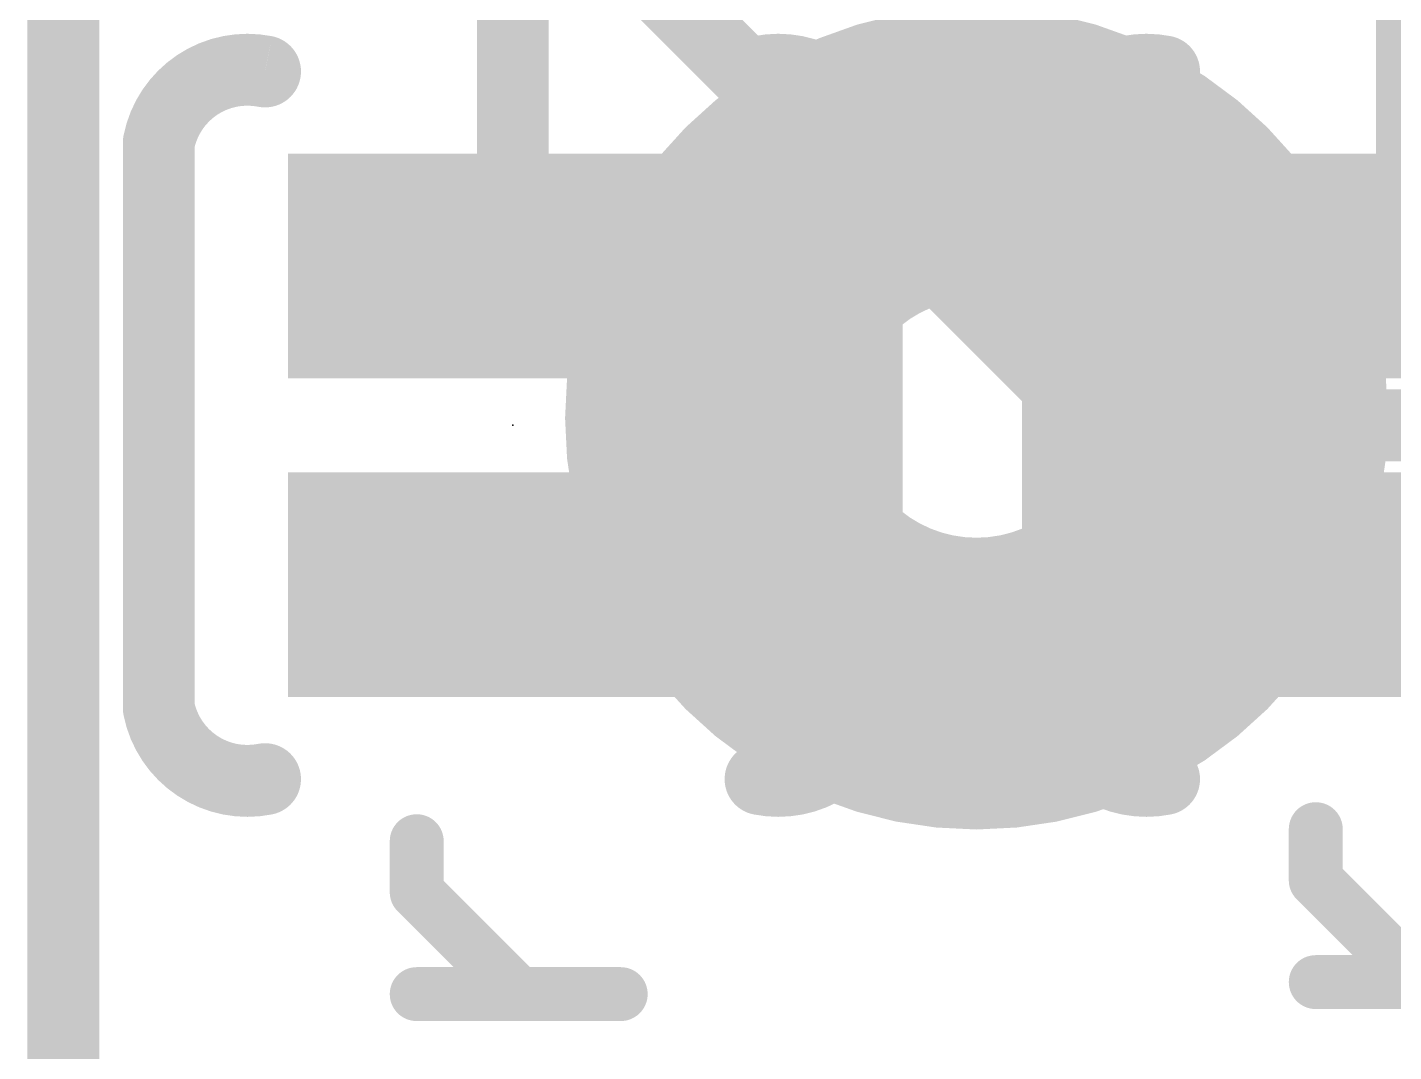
# Model space of a CAD drawing. Extents: x -36.1 to 36.1, y -36.8 to 19.2.
# Drawn here: x -17.882 to -14.021, y -9.39 to -6.495 of the extents above; entities that cross this region are included whole.
import ezdxf

# ---------------------------------------------------------------- set-up
doc = ezdxf.new("R2010")
doc.units = 0
for name, color, linetype in [('1', 12, 'CONTINUOUS'), ('16', 132, 'CONTINUOUS'), ('20', 53, 'CONTINUOUS'), ('21', 41, 'CONTINUOUS'), ('22', 40, 'CONTINUOUS'), ('23', 53, 'CONTINUOUS')]:
    doc.layers.add(name, color=color, linetype=linetype)

# ---------------------------------------------------------------- blocks, each defined once
blk = doc.blocks.new('RECT')
blk.add_solid([(-0.5, -0.5), (0.5, -0.5), (-0.5, 0.5), (0.5, 0.5)])

msp = doc.modelspace()

# ---------------------------------------------------------------- linework, layer by layer
at = {"layer": '1', "const_width": 0.2032}
for points in [[(-17.78, -19.05), (-17.78, 19.05)], [(-16.51, -5.969), (-16.51, -7.17)], [(-13.97, -7.17), (-13.97, -5.969)]]:
    msp.add_lwpolyline(points, dxfattribs=at)
at = {"layer": '1', "const_width": 0.1016}
for points in [[(-16.5608, -7.17, 1), (-16.4592, -7.17)], [(-14.0208, -7.17, 1), (-13.9192, -7.17)]]:
    msp.add_lwpolyline(points, format="xyb", dxfattribs=at)
at = {"layer": '16', "const_width": 0.2032}
for points in [[(-17.78, -19.05), (-17.78, 19.05)], [(-14.859, -7.62), (-16.51, -5.969)], [(-7.62, -7.62), (-14.859, -7.62)]]:
    msp.add_lwpolyline(points, dxfattribs=at)
at = {"layer": '16', "const_width": 0.1016}
for points in [[(-14.859, -7.5692, 1), (-14.859, -7.6708)], [(-14.8949, -7.6559, 1), (-14.8231, -7.5841)]]:
    msp.add_lwpolyline(points, format="xyb", dxfattribs=at)
at = {"layer": '20', "const_width": 0.2032}
msp.add_lwpolyline([(-17.78, -19.05), (-17.78, 19.05)], dxfattribs=at)
at = {"layer": '21'}
for points, const_width in [([(-17.21, -6.62, 0.4142), (-17.51, -6.82)], 0.2032), ([(-17.22, -6.6698, 1), (-17.2, -6.5702)], 0.1016), ([(-15.51, -6.82, 0.4142), (-15.81, -6.62)], 0.2032), ([(-15.82, -6.5702, 1), (-15.8, -6.6698)], 0.1016), ([(-14.67, -6.62, 0.4142), (-14.97, -6.82)], 0.2032), ([(-14.68, -6.6698, 1), (-14.66, -6.5702)], 0.1016), ([(-17.4592, -6.82, 1), (-17.5608, -6.82)], 0.1016), ([(-15.4592, -6.82, 1), (-15.5608, -6.82)], 0.1016), ([(-14.9192, -6.82, 1), (-15.0208, -6.82)], 0.1016), ([(-17.5598, -6.81, 1), (-17.4602, -6.83)], 0.1016), ([(-15.5598, -6.83, 1), (-15.4602, -6.81)], 0.1016), ([(-15.0198, -6.81, 1), (-14.9202, -6.83)], 0.1016), ([(-17.51, -8.42, 0.4142), (-17.21, -8.62)], 0.2032), ([(-17.4602, -8.41, 1), (-17.5598, -8.43)], 0.1016), ([(-15.81, -8.62, 0.4142), (-15.51, -8.42)], 0.2032), ([(-15.4602, -8.43, 1), (-15.5598, -8.41)], 0.1016), ([(-14.97, -8.42, 0.4142), (-14.67, -8.62)], 0.2032), ([(-14.9202, -8.41, 1), (-15.0198, -8.43)], 0.1016), ([(-17.5608, -8.42, 1), (-17.4592, -8.42)], 0.1016), ([(-15.5608, -8.42, 1), (-15.4592, -8.42)], 0.1016), ([(-15.0208, -8.42, 1), (-14.9192, -8.42)], 0.1016), ([(-17.2, -8.6698, 1), (-17.22, -8.5702)], 0.1016), ([(-15.8, -8.5702, 1), (-15.82, -8.6698)], 0.1016), ([(-14.66, -8.6698, 1), (-14.68, -8.5702)], 0.1016), ([(-14.2033, -8.7614, 1), (-14.2795, -8.7614)], 0.0762), ([(-16.7433, -8.7954, 1), (-16.8195, -8.7954)], 0.0762), ([(-14.2145, -8.8785, 1), (-14.2684, -8.9324)], 0.0762), ([(-16.7545, -8.9125, 1), (-16.8084, -8.9664)], 0.0762), ([(-14.2795, -8.9055, 1), (-14.2033, -8.9055)], 0.0762), ([(-16.8195, -8.9394, 1), (-16.7433, -8.9394)], 0.0762), ([(-14.2414, -9.1555, 1), (-14.2414, -9.2317)], 0.0762), ([(-16.7814, -9.1894, 1), (-16.7814, -9.2656)], 0.0762), ([(-16.5203, -9.2545, 1), (-16.4664, -9.2006)], 0.0762), ([(-16.2052, -9.2656, 1), (-16.2052, -9.1894)], 0.0762)]:
    msp.add_lwpolyline(points, format="xyb", dxfattribs=dict(at, const_width=const_width))
for points, const_width in [([(-17.51, -8.42), (-17.51, -6.82)], 0.2032), ([(-15.51, -6.82), (-15.51, -8.42)], 0.2032), ([(-14.97, -8.42), (-14.97, -6.82)], 0.2032), ([(-14.2414, -8.9055), (-14.2414, -8.7614)], 0.1524), ([(-16.7814, -8.9394), (-16.7814, -8.7954)], 0.1524), ([(-13.9533, -9.1936), (-14.2414, -8.9055)], 0.1524), ([(-16.4933, -9.2275), (-16.7814, -8.9394)], 0.1524), ([(-13.6652, -9.1936), (-14.2414, -9.1936)], 0.1524), ([(-16.2052, -9.2275), (-16.7814, -9.2275)], 0.1524)]:
    msp.add_lwpolyline(points, dxfattribs=dict(at, const_width=const_width))
at = {"layer": '22', "const_width": 1.5}
msp.add_lwpolyline([(-15.2, -8.0123, 1), (-15.2, -7.1877, 1), (-15.2, -8.0123)], format="xyb", dxfattribs=at)
at = {"layer": '23'}
msp.add_point((-16.51, -7.62), dxfattribs=at)

# ---------------------------------------------------------------- block references
at = {"layer": '1', "xscale": 0.635, "yscale": 1.27, "rotation": 270}
for p in [(-16.51, -7.17), (-13.97, -7.17), (-16.51, -8.07), (-13.97, -8.07)]:
    msp.add_blockref('RECT', p, dxfattribs=at)

doc.saveas('drawing.dxf')
